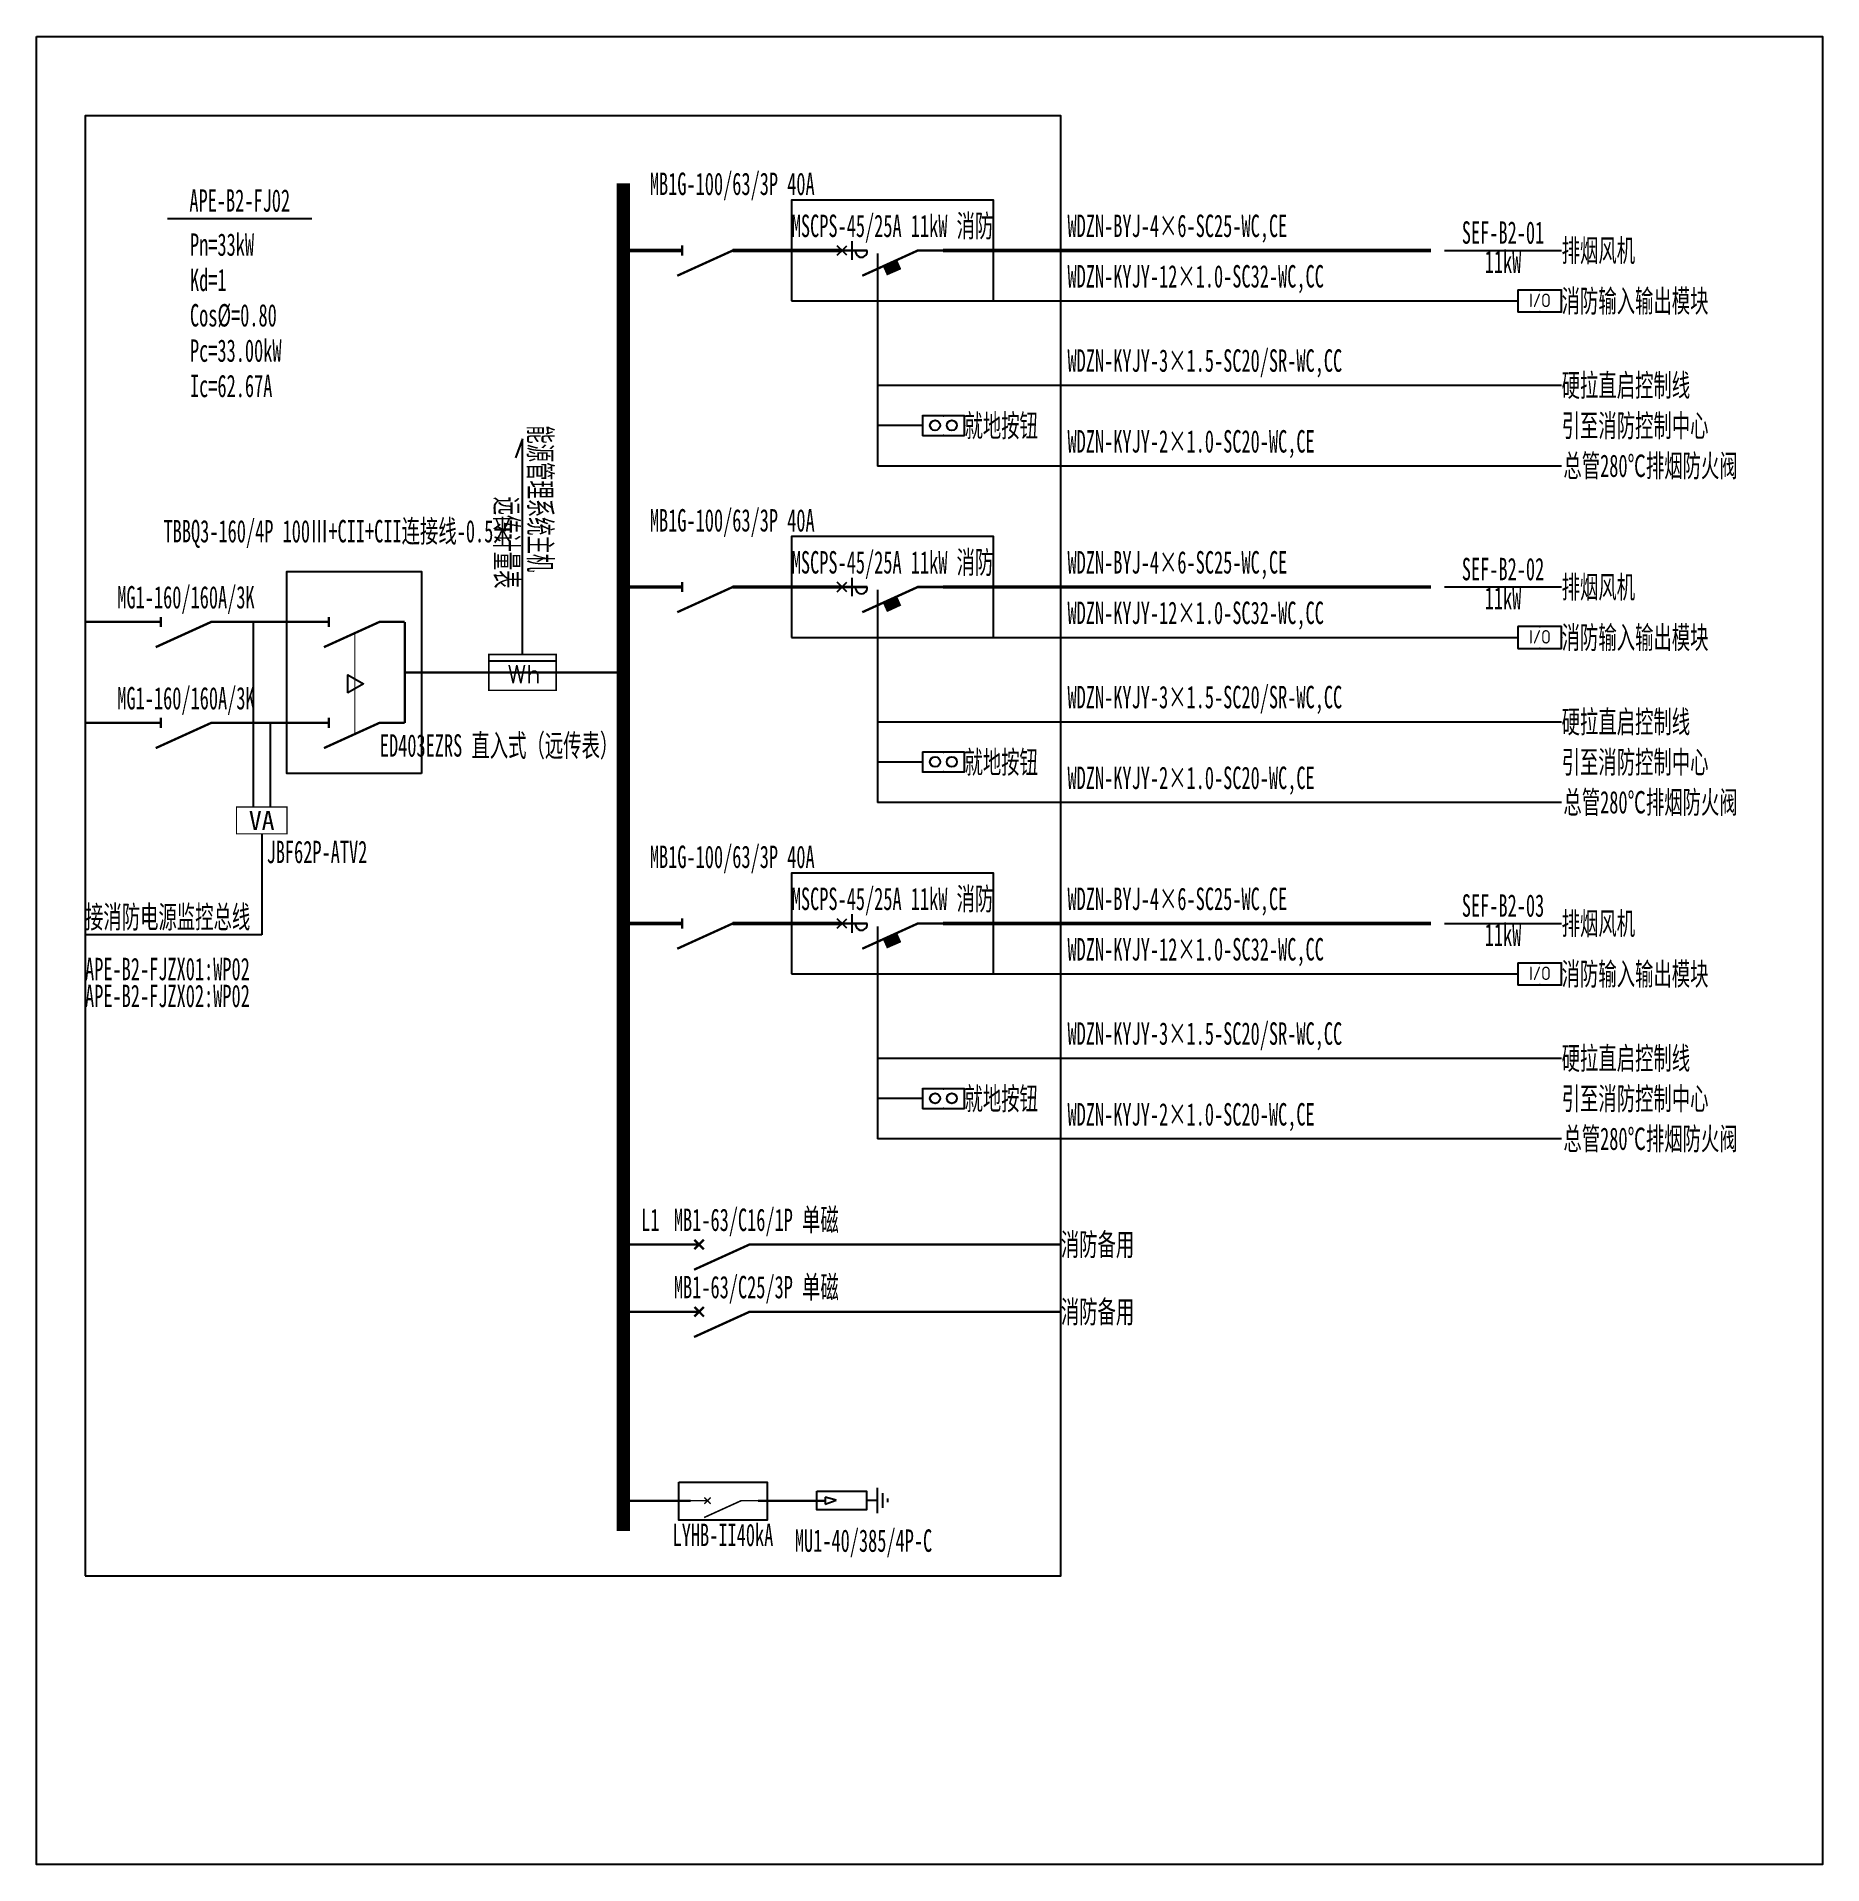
# Model space of a CAD drawing. Extents: x 1627675 to 1632452, y 402865 to 407754.
import ezdxf
from ezdxf.enums import TextEntityAlignment as Align

# ---------------------------------------------------------------- set-up
doc = ezdxf.new("R2010")
doc.units = 0
doc.header["$MEASUREMENT"] = 0
for name, color, linetype in [('ELEMENT', 3, 'Continuous'), ('WIRE-照明', 4, 'Continuous'), ('WIRE-系统', 4, 'Continuous'), ('系统图', 1, 'Continuous')]:
    doc.layers.add(name, color=color, linetype=linetype)
doc.styles.add('_SIMPLEX', font='simplex_.ttf', dxfattribs={"width": 0.6})
doc.styles.add('_TEL_ATTDEF', font='GBENOR', dxfattribs={"width": 0.8, "height": 3, "bigfont": 'GBCBIG'})
doc.styles.add('_TEL_DIM', font='', dxfattribs={"width": 0.8, "height": 3.5})
doc.styles.add('宋体', font='', dxfattribs={"width": 0.8, "height": 3.5})
doc.styles.get('_TEL_DIM').set_extended_font_data('SimSun')
doc.styles.get('宋体').set_extended_font_data('SimSun')

# ---------------------------------------------------------------- blocks, each defined once
blk = doc.blocks.new('$element$00000492')
blk.add_line((0.173, 0), (0.173, -1))
at = {"const_width": 0.0233}
blk.add_lwpolyline([(-0.267, 0), (0.267, 0), (0.267, -1), (-0.267, -1), (-0.267, 0)], dxfattribs=at)
at = {"style": '_SIMPLEX'}
blk.add_text('Wh', height=0.2667, rotation=270, dxfattribs=at).set_placement((-0.161, -0.281))
at = {"flags": 9}
blk.add_attdef('S', (0, 0), '', height=0.00000667, dxfattribs=at)
blk.add_attdef('S', (0, 0), '', height=0.00000667, dxfattribs=at)
blk.add_attdef('S', (0, 0), '', height=0.00000667, dxfattribs=at)
blk = doc.blocks.new('$equip_U$00000079(zhangr-4109)')
for p, q in [((0.625, 0.292), (-0.625, 0.292)), ((-0.625, 0.292), (-0.625, -0.292)), ((0.625, -0.292), (0.625, 0.292)), ((-0.625, -0.292), (0.625, -0.292))]:
    blk.add_line(p, q)
at = {"const_width": 0.04}
blk.add_lwpolyline([(-0.625, 0.292), (-0.625, -0.292), (0.625, -0.292), (0.625, 0.292), (-0.625, 0.292), (-0.625, -0.292)], dxfattribs=at)
for centre in [(-0.25, 0.008), (0.25, 0.008)]:
    blk.add_circle(centre, 0.15)
for p in [(-0.625, 0), (0, 0.292), (0.625, 0), (0, -0.292)]:
    blk.add_point(p)
at = {"color": 7, "style": '_TEL_DIM', "flags": 1}
for tag in ['A', 'REMARK']:
    blk.add_attdef(tag, text='', height=0.00002, dxfattribs=at).set_placement((0, 0), align=Align.MIDDLE_CENTER)
blk = doc.blocks.new('$equip$00002773')
for p, q in [((0.65, 0.65), (-0.65, 0.65)), ((-0.65, 0.65), (-0.65, 0)), ((0.65, 0), (0.65, 0.65)), ((-0.65, 0), (0.65, 0))]:
    blk.add_line(p, q)
at = {"const_width": 0.04}
blk.add_lwpolyline([(-0.65, 0.65), (-0.65, 0), (0.65, 0), (0.65, 0.65), (-0.65, 0.65), (-0.65, 0)], dxfattribs=at)
for p in [(0, 0.65), (-0.65, 0.325), (0, 0), (0.65, 0.325)]:
    blk.add_point(p)
at = {"color": 7}
blk.add_attdef('$TEXT$', text='', height=0.4, dxfattribs=at).set_placement((0.006, 0.343), align=Align.MIDDLE_CENTER)
at = {"color": 7, "flags": 1}
for tag, p in [('A', (0, 0)), ('B', (0.905, 0.246))]:
    blk.add_attdef(tag, text='', height=0.4, dxfattribs=at).set_placement(p, align=Align.MIDDLE_CENTER)
blk = doc.blocks.new('$element$00000578')
at = {"const_width": 0.0233}
for points in [[(0, 0), (0, -0.25)], [(0, -1), (0, -0.75), (-0.25, -0.2)], [(-0.05, -0.25), (0.05, -0.25)]]:
    blk.add_lwpolyline(points, dxfattribs=at)
at = {"flags": 9}
blk.add_attdef('S', (0, 0), '', height=0.00000667, dxfattribs=at)
blk = doc.blocks.new('$element$00000496')
at = {"const_width": 0.0233}
for points in [[(0, 0), (0, -0.25)], [(-0.25, -0.2), (0, -0.75), (0, -1)]]:
    blk.add_lwpolyline(points, dxfattribs=at)
blk.add_arc((-0.008, -0.192), 0.0589, 81.8699, 278.1301)
at = {"flags": 9}
blk.add_attdef('S', (0, 0), '', height=0.00000667, dxfattribs=at)
blk = doc.blocks.new('$equip_U$00000086(maj01888)')
at = {"color": 2, "lineweight": 25}
for p, q in [((-0.141, -0.141), (0.141, 0.141)), ((0.141, -0.141), (-0.141, 0.141)), ((0.286, 0.273), (0.286, -0.273))]:
    blk.add_line(p, q, dxfattribs=at)
at = {"color": 2}
for p, q in [((1.235, -0.473), (1.625, -0.299)), ((1.243, -0.49), (1.633, -0.317)), ((1.251, -0.508), (1.64, -0.335)), ((1.259, -0.526), (1.648, -0.353)), ((1.267, -0.544), (1.656, -0.37)), ((1.275, -0.562), (1.664, -0.388)), ((1.283, -0.579), (1.672, -0.406)), ((1.291, -0.597), (1.68, -0.424)), ((1.298, -0.615), (1.688, -0.442)), ((1.306, -0.633), (1.696, -0.459)), ((1.314, -0.651), (1.704, -0.477)), ((1.322, -0.668), (1.712, -0.495)), ((1.33, -0.686), (1.72, -0.513)), ((1.338, -0.704), (1.728, -0.531))]:
    blk.add_line(p, q, dxfattribs=at)
at = {"const_width": 0.04}
blk.add_lwpolyline([(1.23, -0.462), (1.62, -0.288), (1.732, -0.541), (1.343, -0.715)], close=True, dxfattribs=at)
at = {"xscale": 3, "yscale": 3, "zscale": 3, "rotation": 90}
blk.add_blockref('$element$00000496', (0, 0), dxfattribs=at)
at = {"color": 7, "style": '_TEL_DIM', "flags": 1}
for tag in ['A', 'REMARK']:
    blk.add_attdef(tag, text='', height=0.00002, dxfattribs=at).set_placement((0, 0), align=Align.MIDDLE_CENTER)
blk = doc.blocks.new('$element$00000519')
at = {"const_width": 0.0233}
for points in [[(0, 0), (0, -0.25)], [(0, -1), (0, -0.75), (-0.25, -0.2)], [(-0.05, -0.25), (0.05, -0.25)]]:
    blk.add_lwpolyline(points, dxfattribs=at)
at = {"flags": 9}
blk.add_attdef('S', (0, 0), '', height=0.00000667, dxfattribs=at)
blk = doc.blocks.new('$element$00000497')
at = {"const_width": 0.0233}
for points in [[(0, 0), (0, -0.25)], [(0, -1), (0, -0.75), (-0.25, -0.2)], [(-0.047, -0.297), (0.047, -0.203)], [(-0.047, -0.203), (0.047, -0.297)]]:
    blk.add_lwpolyline(points, dxfattribs=at)
at = {"flags": 9}
blk.add_attdef('S', (0, 0), '', height=0.00000667, dxfattribs=at)
blk = doc.blocks.new('A$C2B062C5C')
at = {"const_width": 17.5}
blk.add_lwpolyline([(-375, 0), (-375, 400), (375, 400), (375, 0), (-375, 0)], dxfattribs=at)
at = {"style": '_TEL_DIM'}
blk.add_text('VA', height=280, rotation=0, dxfattribs=at).set_placement((0, 200), align=Align.MIDDLE_CENTER)
at = {"flags": 9}
blk.add_attdef('S', (-375, 200), '', height=0.005, rotation=90, dxfattribs=at)
blk.add_attdef('S', (-375, 200), '', height=0.005, rotation=90, dxfattribs=at)
blk.add_attdef('S', (-375, 200), '', height=0.005, rotation=90, dxfattribs=at)
blk = doc.blocks.new('ATSE')
blk.add_lwpolyline([(-1.5, -1.167), (-1.5, 0.167), (0.5, 0.167), (0.5, -1.167)], close=True)
at = {"layer": 'WIRE-照明', "linetype": 'Continuous', "const_width": 0.0233}
for points in [[(-1, 0), (-1, 0.167)], [(0, 0), (0, 0.167)]]:
    blk.add_lwpolyline(points, dxfattribs=at)
at = {"layer": 'WIRE-系统', "color": 3, "linetype": 'Continuous'}
for p, q in [((-0.701, -0.437), (-0.523, -0.437)), ((-0.612, -0.592), (-0.701, -0.437)), ((-0.523, -0.437), (-0.612, -0.592))]:
    blk.add_line(p, q, dxfattribs=at)
at = {"layer": 'WIRE-系统', "color": 2, "linetype": 'Continuous', "const_width": 0.01}
blk.add_lwpolyline([(-1.112, -0.505), (-0.112, -0.505)], dxfattribs=at)
at = {"layer": 'WIRE-系统', "color": 3, "linetype": 'Continuous', "const_width": 0.01}
blk.add_lwpolyline([(-0.612, -0.592), (-0.523, -0.437), (-0.701, -0.437)], close=True, dxfattribs=at)
at = {"layer": 'WIRE-系统', "linetype": 'Continuous', "const_width": 0.0233}
for points in [[(-1, -1), (0, -1)], [(-0.5, -1.167), (-0.5, -1)]]:
    blk.add_lwpolyline(points, dxfattribs=at)
at = {"layer": 'ELEMENT'}
for p in [(-1, 0), (0, 0)]:
    blk.add_blockref('$element$00000519', p, dxfattribs=at)

msp = doc.modelspace()

# ---------------------------------------------------------------- linework, layer by layer
at = {"color": 0, "linetype": 'ByBlock'}
for p, q in [((1628025.1, 407267.4), (1628411.3, 407267.4)), ((1629924.1, 407173.6), (1629924.1, 406605.2)), ((1631440.3, 407181.6), (1631754, 407181.6)), ((1629924.1, 407046.6), (1631637, 407046.6)), ((1629924.1, 406821.2), (1631754, 406821.2)), ((1630044.3, 406713.2), (1629924.1, 406713.2)), ((1631754, 406605.2), (1629924.1, 406605.2)), ((1629924.1, 406273.6), (1629924.1, 405705.2)), ((1631440.3, 406281.6), (1631754, 406281.6)), ((1629924.1, 406146.6), (1631637, 406146.6)), ((1629924.1, 405921.2), (1631754, 405921.2)), ((1630044.3, 405813.2), (1629924.1, 405813.2)), ((1631754, 405705.2), (1629924.1, 405705.2)), ((1629924.1, 405373.6), (1629924.1, 404805.2)), ((1631440.3, 405381.6), (1631754, 405381.6)), ((1629924.1, 405246.6), (1631637, 405246.6)), ((1629924.1, 405021.2), (1631754, 405021.2)), ((1630044.3, 404913.2), (1629924.1, 404913.2)), ((1631754, 404805.2), (1629924.1, 404805.2)), ((1629813.7, 403839), (1629784.4, 403846.9)), ((1629784.4, 403846.9), (1629784.4, 403828.7)), ((1629784.4, 403828.2), (1629813.7, 403839)), ((1629894.2, 403838.8), (1629922.3, 403838.8)), ((1629923.4, 403872), (1629923.4, 403804.8)), ((1629937.2, 403858), (1629937.2, 403818.7)), ((1629951, 403843.5), (1629951, 403833.8))]:
    msp.add_line(p, q, dxfattribs=at)
at = {"color": 0, "linetype": 'ByBlock', "ltscale": 0.2}
for p, q in [((1628974.4, 406677.8), (1628955.9, 406627.1)), ((1628974.4, 406101.2), (1628974.4, 406677.8))]:
    msp.add_line(p, q, dxfattribs=at)
at = {"color": 0, "linetype": 'ByBlock'}
for points in [[(1627804.4, 403636.7), (1630414.4, 403636.7), (1630414.4, 407541.6), (1627804.4, 407541.6)], [(1629694.3, 407046.6), (1630234.3, 407046.6), (1630234.3, 407316.6), (1629694.3, 407316.6)], [(1629694.3, 406146.6), (1630234.3, 406146.6), (1630234.3, 406416.6), (1629694.3, 406416.6)], [(1629694.3, 405246.6), (1630234.3, 405246.6), (1630234.3, 405516.6), (1629694.3, 405516.6)], [(1629392.4, 403887.3), (1629629, 403887.3), (1629629, 403785.3), (1629392.4, 403785.3)], [(1629761.6, 403863), (1629894.4, 403863), (1629894.4, 403812.9), (1629761.6, 403812.9)]]:
    msp.add_lwpolyline(points, close=True, dxfattribs=at)
for points, const_width in [([(1629244.4, 407361.6), (1629244.4, 403756.7)], 36), ([(1629244.4, 407181.6), (1629401.9, 407181.6)], 9), ([(1629536.9, 407181.6), (1629829.3, 407181.6)], 9), ([(1630099.3, 407181.6), (1631404.3, 407181.6)], 9), ([(1629244.4, 406281.6), (1629401.9, 406281.6)], 9), ([(1629536.9, 406281.6), (1629829.3, 406281.6)], 9), ([(1630099.3, 406281.6), (1631404.3, 406281.6)], 9), ([(1627939.4, 406188.2), (1627804.4, 406188.2)], 6.3), ([(1628209.4, 406188.2), (1628344.4, 406188.2)], 6.3), ([(1628704.4, 406053.2), (1629244.4, 406053.2)], 6.3), ([(1627939.4, 405918.2), (1627804.4, 405918.2)], 6.3), ([(1628209.4, 405918.2), (1628344.4, 405918.2)], 6.3), ([(1629244.4, 405381.6), (1629401.9, 405381.6)], 9), ([(1629536.9, 405381.6), (1629829.3, 405381.6)], 9), ([(1630099.3, 405381.6), (1631404.3, 405381.6)], 9), ([(1629244.4, 404523.1), (1629379.4, 404523.1)], 6.3), ([(1629649.4, 404523.1), (1630414.4, 404523.1)], 6.3), ([(1629244.4, 404343.1), (1629379.4, 404343.1)], 6.3), ([(1629649.4, 404343.1), (1630414.4, 404343.1)], 6.3), ([(1629244.4, 403837.8), (1629424.4, 403837.8)], 6.3), ([(1629604.4, 403837.8), (1629784.4, 403837.8)], 6.3)]:
    msp.add_lwpolyline(points, dxfattribs=dict(at, const_width=const_width))
for points in [[(1628254.4, 406188.2), (1628254.4, 405693.6)], [(1628299.4, 405918.2), (1628299.4, 405693.6)], [(1628276.9, 405621.2), (1628276.9, 405351.2)], [(1628276.9, 405351.2), (1627804.4, 405351.2)]]:
    msp.add_lwpolyline(points, dxfattribs=at)
at = {"layer": '系统图'}
msp.add_lwpolyline([(1627674.7, 407753.8), (1632451.6, 407753.8), (1632451.6, 402864.9), (1627674.7, 402864.9)], close=True, dxfattribs=at)

# ---------------------------------------------------------------- block references
at = {"color": 0, "linetype": 'ByBlock'}
for name, p, xscale, yscale, zscale in [('$equip_U$00000086(maj01888)', (1629829.3, 407181.6), 90, 90, 90), ('$equip_U$00000079(zhangr-4109)', (1630100.5, 406713.2), 89.99999999999997, 89.99999999999997, 89.99999999999997), ('$equip_U$00000086(maj01888)', (1629829.3, 406281.6), 90, 90, 90), ('$equip_U$00000079(zhangr-4109)', (1630100.5, 405813.2), 89.99999999999997, 89.99999999999997, 89.99999999999997), ('A$C2B062C5C', (1628276.9, 405621.2), 0.18, 0.18, 0.18), ('$equip_U$00000086(maj01888)', (1629829.3, 405381.6), 90, 90, 90), ('$equip_U$00000079(zhangr-4109)', (1630100.5, 404913.2), 89.99999999999997, 89.99999999999997, 89.99999999999997)]:
    msp.add_blockref(name, p, dxfattribs=dict(at, xscale=xscale, yscale=yscale, zscale=zscale))
at = {"color": 0, "linetype": 'ByBlock', "rotation": 90}
for name, p, xscale, yscale, zscale in [('$element$00000578', (1629334.4, 407181.6), 270, 270, 270), ('ATSE', (1628389.4, 406188.2), 270, 270, 270), ('$element$00000578', (1629334.4, 406281.6), 270, 270, 270), ('$element$00000519', (1627939.4, 406188.2), 270, 270, 270), ('$element$00000492', (1628884.4, 406053.2), 180, 180, 180), ('$element$00000519', (1627939.4, 405918.2), 270, 270, 270), ('$element$00000578', (1629334.4, 405381.6), 270, 270, 270), ('$element$00000497', (1629379.4, 404523.1), 270, 270, 270), ('$element$00000497', (1629379.4, 404343.1), 270, 270, 270), ('$element$00000497', (1629424.4, 403837.8), 180, 180, 180)]:
    msp.add_blockref(name, p, dxfattribs=dict(at, xscale=xscale, yscale=yscale, zscale=zscale))
at = {"color": 0, "linetype": 'ByBlock'}
ref = msp.add_blockref('$equip$00002773', (1631695.5, 407017.4), dxfattribs=dict(at, xscale=90, yscale=90, zscale=90))
ref.add_attrib('$TEXT$', 'I/O', dxfattribs={"color": 7, "height": 36, "style": '_TEL_ATTDEF'}).set_placement((1631696.1, 407048.3), align=Align.MIDDLE_CENTER)
ref = msp.add_blockref('$equip$00002773', (1631695.5, 406117.4), dxfattribs=dict(at, xscale=90, yscale=90, zscale=90))
ref.add_attrib('$TEXT$', 'I/O', dxfattribs={"color": 7, "height": 36, "style": '_TEL_ATTDEF'}).set_placement((1631696.1, 406148.3), align=Align.MIDDLE_CENTER)
ref = msp.add_blockref('$equip$00002773', (1631695.5, 405217.4), dxfattribs=dict(at, xscale=90, yscale=90, zscale=90))
ref.add_attrib('$TEXT$', 'I/O', dxfattribs={"color": 7, "height": 36, "style": '_TEL_ATTDEF'}).set_placement((1631696.1, 405248.3), align=Align.MIDDLE_CENTER)

# ---------------------------------------------------------------- texts
at = {"color": 31, "linetype": 'ByBlock', "style": '宋体', "width": 0.6}
for p in [(1629535.6, 407312), (1629535.6, 406412), (1629535.6, 405512)]:
    msp.add_text('MB1G-100/63/3P 40A', height=60, dxfattribs=at).set_placement(p, align=Align.BOTTOM_CENTER)
at = {"color": 0, "linetype": 'ByBlock', "style": '宋体', "width": 0.6}
for s, p in [('APE-B2-FJ02', (1628218.2, 407267.4)), ('SEF-B2-01', (1631597.2, 407181.6)), ('SEF-B2-02', (1631597.2, 406281.6)), ('SEF-B2-03', (1631597.2, 405381.6)), ('L1', (1629316.4, 404541.1))]:
    msp.add_text(s, height=60, dxfattribs=at).set_placement(p, align=Align.BOTTOM_CENTER)
at = {"color": 4, "linetype": 'ByBlock', "style": '宋体', "width": 0.6}
for p in [(1629964.3, 407199.6), (1629964.3, 406299.6), (1629964.3, 405399.6)]:
    msp.add_text('MSCPS-45/25A 11kW 消防', height=60, dxfattribs=at).set_placement(p, align=Align.BOTTOM_CENTER)
at = {"color": 0, "linetype": 'ByBlock', "style": '宋体', "width": 0.6}
for s, p in [('WDZN-BYJ-4×6-SC25-WC,CE', (1630432.3, 407199.6)), ('WDZN-KYJY-12×1.0-SC32-WC,CC', (1630432.3, 407064.6)), ('WDZN-KYJY-3×1.5-SC20/SR-WC,CC', (1630432.3, 406839.2)), ('WDZN-KYJY-2×1.0-SC20-WC,CE', (1630432.3, 406623.2)), ('WDZN-BYJ-4×6-SC25-WC,CE', (1630432.3, 406299.6)), ('WDZN-KYJY-12×1.0-SC32-WC,CC', (1630432.3, 406164.6)), ('WDZN-KYJY-3×1.5-SC20/SR-WC,CC', (1630432.3, 405939.2)), ('WDZN-KYJY-2×1.0-SC20-WC,CE', (1630432.3, 405723.2)), ('WDZN-BYJ-4×6-SC25-WC,CE', (1630432.3, 405399.6)), ('接消防电源监控总线 ', (1627804.4, 405351.2)), ('WDZN-KYJY-12×1.0-SC32-WC,CC', (1630432.3, 405264.6)), ('APE-B2-FJZX01:WP02', (1627804.4, 405211.9)), ('APE-B2-FJZX02:WP02', (1627804.4, 405139.9)), ('WDZN-KYJY-3×1.5-SC20/SR-WC,CC', (1630432.3, 405039.2)), ('WDZN-KYJY-2×1.0-SC20-WC,CE', (1630432.3, 404823.2))]:
    msp.add_text(s, height=60, dxfattribs=at).set_placement(p, align=Align.BOTTOM_LEFT)
for s, p in [('Pn=33kW', (1628085.1, 407167.4)), ('Kd=1', (1628085.1, 407072.9)), ('Cos%%C=0.80', (1628085.1, 406978.4)), ('Pc=33.00kW', (1628085.1, 406883.9)), ('Ic=62.67A', (1628085.1, 406789.4))]:
    msp.add_text(s, height=60, dxfattribs=at).set_placement(p)
for s, p in [('排烟风机', (1631754, 407181.6)), ('消防输入输出模块', (1631754, 407046.6)), ('硬拉直启控制线', (1631754, 406821.2)), ('就地按钮', (1630156.8, 406713.2)), ('引至消防控制中心', (1631754, 406713.2)), ('总管280℃排烟防火阀', (1631758.7, 406606)), ('排烟风机', (1631754, 406281.6)), ('消防输入输出模块', (1631754, 406146.6)), ('硬拉直启控制线', (1631754, 405921.2)), ('就地按钮', (1630156.8, 405813.2)), ('引至消防控制中心', (1631754, 405813.2)), ('总管280℃排烟防火阀', (1631758.7, 405706)), ('排烟风机', (1631754, 405381.6)), ('消防输入输出模块', (1631754, 405246.6)), ('硬拉直启控制线', (1631754, 405021.2)), ('就地按钮', (1630156.8, 404913.2)), ('引至消防控制中心', (1631754, 404913.2)), ('总管280℃排烟防火阀', (1631758.7, 404806)), ('消防备用', (1630414.4, 404523.1)), ('消防备用', (1630414.4, 404343.1))]:
    msp.add_text(s, height=60, dxfattribs=at).set_placement(p, align=Align.MIDDLE_LEFT)
for p in [(1631597.2, 407181.6), (1631597.2, 406281.6), (1631597.2, 405381.6)]:
    msp.add_text('11kW', height=60, dxfattribs=at).set_placement(p, align=Align.TOP_CENTER)
for s, p in [('能源管理系统主机', (1628974.4, 406321.1)), ('远传计量表', (1628884.4, 406277.6))]:
    msp.add_text(s, height=60, rotation=270, dxfattribs=at).set_placement(p, align=Align.BOTTOM_RIGHT)
at = {"color": 2, "linetype": 'ByBlock', "style": '宋体', "width": 0.6}
msp.add_text('TBBQ3-160/4P 100Ⅲ+CII+CII连接线-0.5米', height=60, dxfattribs=at).set_placement((1628480, 406382.9), align=Align.BOTTOM_CENTER)
at = {"color": 1, "linetype": 'ByBlock', "style": '宋体', "width": 0.6}
for p in [(1628074.4, 406206.2), (1628074.4, 405936.2)]:
    msp.add_text('MG1-160/160A/3K', height=60, dxfattribs=at).set_placement(p, align=Align.BOTTOM_CENTER)
at = {"color": 2, "linetype": 'ByBlock', "style": '宋体', "width": 0.6}
msp.add_text('ED403EZRS 直入式（远传表）', height=60, dxfattribs=at).set_placement((1628911.9, 405887.8), align=Align.TOP_CENTER)
at = {"color": 1, "linetype": 'ByBlock', "style": '宋体', "width": 0.6}
msp.add_text('JBF62P-ATV2', height=60, dxfattribs=at).set_placement((1628290.1, 405525), align=Align.BOTTOM_LEFT)
at = {"color": 2, "linetype": 'ByBlock', "style": '宋体', "width": 0.6}
msp.add_text('MB1-63/C16/1P 单磁', height=60, dxfattribs=at).set_placement((1629379.4, 404541.1), align=Align.BOTTOM_LEFT)
at = {"color": 30, "linetype": 'ByBlock', "style": '宋体', "width": 0.6}
msp.add_text('MB1-63/C25/3P 单磁', height=60, dxfattribs=at).set_placement((1629379.4, 404361.1), align=Align.BOTTOM_LEFT)
at = {"color": 40, "linetype": 'ByBlock', "style": '宋体', "width": 0.6}
msp.add_text('LYHB-II40kA', height=60, dxfattribs=at).set_placement((1629510.7, 403776.3), align=Align.TOP_CENTER)
at = {"color": 30, "linetype": 'ByBlock', "style": '宋体', "width": 0.6}
msp.add_text('MU1-40/385/4P-C', height=60, dxfattribs=at).set_placement((1629886.7, 403761), align=Align.TOP_CENTER)

doc.saveas('drawing.dxf')
